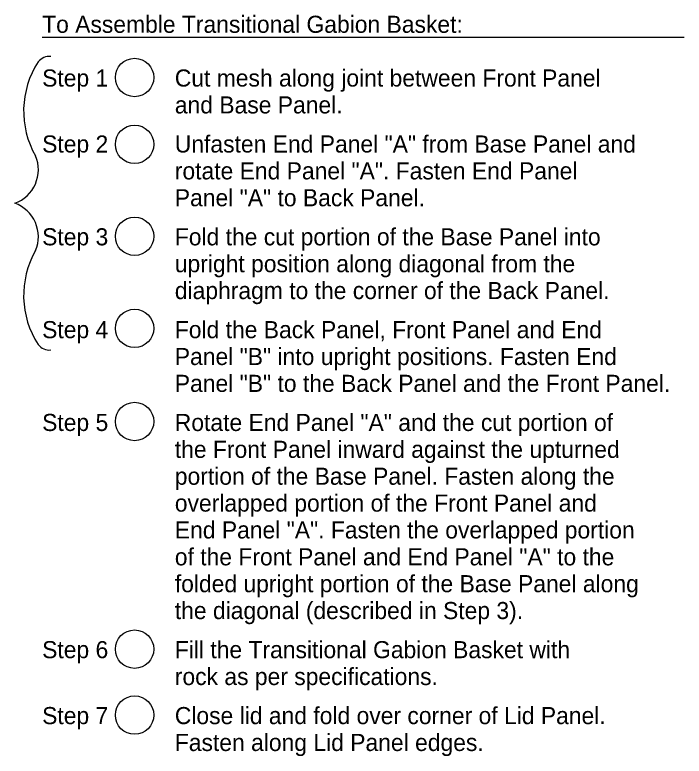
# Model space of a CAD drawing. Extents: x -894 to 866, y -472 to 714.
# Drawn here: x 44.5 to 318.5, y -188.8 to 114.7 of the extents above; entities that cross this region are included whole.
import ezdxf

# ---------------------------------------------------------------- set-up
doc = ezdxf.new("R2010")
doc.units = 0
doc.layers.add('56 Stage 3 Anno', color=7, linetype='Continuous')
doc.layers.add('57 Undefined', color=7, linetype='Continuous')

msp = doc.modelspace()

# ---------------------------------------------------------------- linework, layer by layer
at = {"layer": '56 Stage 3 Anno'}
for centre, radius, start, end in [((58.63, 91.93), 5.72, 84.0236, 142.4535), ((84.99, 75.3), 36.87, 146.9358, 209.8988), ((39.57, 51.28), 14.59, 289.8175, 22.7724), ((39.57, 23.82), 14.59, 337.2276, 70.1825), ((84.99, -0.21), 36.87, 150.1012, 213.0642), ((58.63, -16.83), 5.72, 217.5465, 275.9764)]:
    msp.add_arc(centre, radius, start, end, dxfattribs=at)
at = {"layer": '57 Undefined'}
msp.add_line((55.71, 105.57), (318.54, 105.57), dxfattribs=at)
for centre in [(93.54, 89.03), (93.54, 61.66), (93.54, 24.03), (93.54, -13.69), (93.54, -51.79), (93.54, -145), (93.54, -172)]:
    msp.add_circle(centre, 7.86, dxfattribs=at)

# ---------------------------------------------------------------- texts
for s, p in [('To Assemble Transitional Gabion Basket:', (55.71, 107.31)), ('Step 1', (55.71, 85.31)), ('Cut mesh along joint between Front Panel', (110.02, 85.31)), ('and Base Panel.', (110.02, 74.31)), ('Step 2', (55.71, 58.31)), ('Unfasten End Panel "A" from Base Panel and', (110.02, 58.31)), ('rotate End Panel "A". Fasten End Panel', (110.02, 47.31)), ('Panel "A" to Back Panel.', (110.02, 36.31)), ('Step 3', (55.71, 20.31)), ('Fold the cut portion of the Base Panel into', (110.02, 20.31)), ('upright position along diagonal from the', (110.02, 9.31)), ('diaphragm to the corner of the Back Panel.', (110.02, -1.69)), ('Step 4', (55.71, -17.69)), ('Fold the Back Panel, Front Panel and End', (110.02, -17.69)), ('Panel "B" into upright positions. Fasten End', (110.02, -28.69)), ('Panel "B" to the Back Panel and the Front Panel.', (110.02, -39.69)), ('Rotate End Panel "A" and the cut portion of', (110.02, -55.69)), ('Step 5', (55.71, -55.69)), ('the Front Panel inward against the upturned', (110.02, -66.69)), ('portion of the Base Panel. Fasten along the', (110.02, -77.69)), ('overlapped portion of the Front Panel and', (110.02, -88.69)), ('End Panel "A". Fasten the overlapped portion', (110.02, -99.69)), ('of the Front Panel and End Panel "A" to the', (110.02, -110.69)), ('folded upright portion of the Base Panel along', (110.02, -121.69)), ('the diagonal (described in Step 3).', (110.02, -132.69)), ('Step 6', (55.71, -148.69)), ('Fill the Transitional Gabion Basket with', (110.02, -148.69)), ('rock as per specifications.', (110.02, -159.69)), ('Step 7', (55.71, -175.69)), ('Close lid and fold over corner of Lid Panel.', (110.02, -175.69)), ('Fasten along Lid Panel edges.', (110.02, -186.69))]:
    msp.add_text(s, height=7, dxfattribs=at).set_placement(p)

doc.saveas('drawing.dxf')
